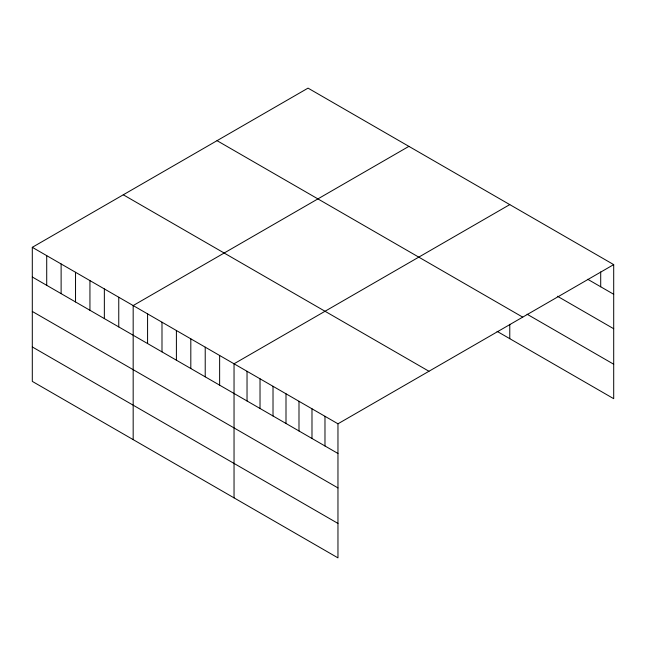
<?xml version="1.0" encoding="UTF-8"?>
<svg xmlns="http://www.w3.org/2000/svg" width="646" height="646" viewBox="0 0 646 646"><rect width="100%" height="100%" fill="white"/><g stroke="black" fill="none" stroke-linecap="round" stroke-linejoin="round"><path stroke-width="0.97" d="M32.3 247.321L337.963 423.8L337.963 557.869L32.3 381.39L32.3 247.321L308.037 88.131L613.7 264.61L613.7 398.679L497.057 331.333M408.902 146.367L133.173 305.558L133.173 439.627M509.775 204.604L234.038 363.795L234.038 497.864M337.963 423.8L613.7 264.61M587.715 279.282L613.7 294.277M557.409 296.231L613.7 328.733M527.096 314.222L613.7 364.223M217.04 140.666L522.711 317.138M123.289 194.793L428.96 371.264M32.3 276.997L337.963 453.476M32.3 311.445L337.963 487.924M32.3 346.942L337.963 523.422M600.707 271.942L600.707 286.776M509.775 324.316L509.775 338.674M324.978 416.299L324.978 445.974M311.986 408.797L311.986 438.473M298.993 401.295L298.993 430.971M286 393.802L286 423.469M273.016 386.3L273.016 415.976M260.023 378.798L260.023 408.474M247.03 371.297L247.03 400.972M219.632 355.478L219.632 385.153M205.218 347.16L205.218 376.828M190.812 338.843L190.812 368.511M176.398 330.518L176.398 360.193M161.993 322.201L161.993 351.876M147.579 313.883L147.579 343.551M118.759 297.241L118.759 326.916M104.353 288.923L104.353 318.599M89.939 280.606L89.939 310.274M75.534 272.281L75.534 301.957M61.12 263.964L61.12 293.639M46.714 255.646L46.714 285.314"/></g></svg>
